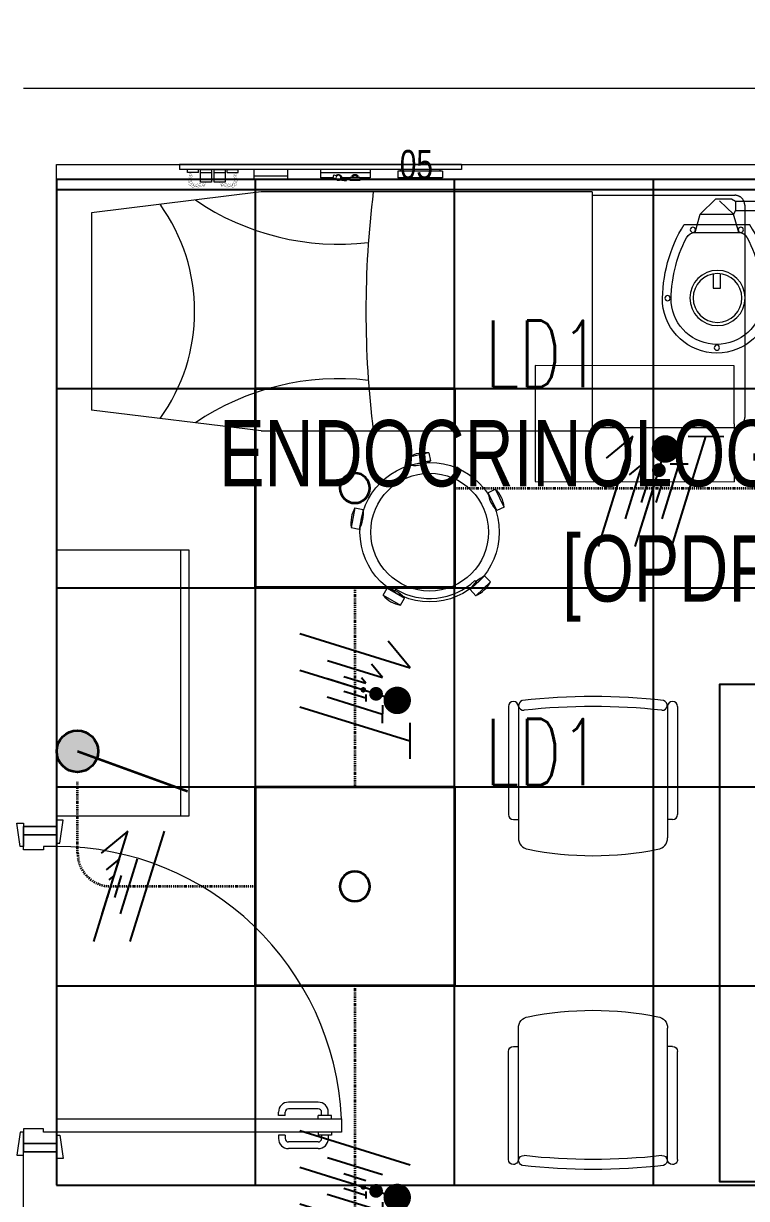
# Model space of a CAD drawing. Extents: x -12260 to 57327, y -29287 to 19916.
# Drawn here: x 45376 to 47556, y 5495 to 9035 of the extents above; entities that cross this region are included whole.
import ezdxf
from ezdxf.enums import TextEntityAlignment as Align

# ---------------------------------------------------------------- set-up
doc = ezdxf.new("R2010")
doc.units = 0
doc.header["$LTSCALE"] = 0.25
doc.linetypes.add('01-First Floor$0$HIDDEN', pattern=[9.525, 6.35, -3.175])
doc.linetypes.add('DASHDOT', pattern=[25.4, 12.7, -6.35, 0, -6.35])
for name, color, linetype, lineweight in [('01-First Floor$0$72_EGR_BASE_TEXT', 252, 'Continuous', 5), ('01-First Floor$0$72_EGR_EQP_TAG', 142, 'Continuous', 5), ('01-First Floor$0$LOADING', 253, 'Continuous', 5), ('01-First Floor$0$Walls', 251, 'Continuous', 5), ('01-First Floor$0$Wooden Joinery', 251, 'Continuous', 5), ('E-LITE-CIRC-NUMB', 6, 'Continuous', 25), ('E-LITE-CLNG', 150, 'Continuous', 35), ('E-LITE-CLNG-CNDT', 6, 'DASHDOT', 35), ('E-LITE-CTRL', 6, 'Continuous', 25), ('E-LITE-IDEN', 6, 'Continuous', 25), ('E-LITE-SWCH @ 100', 3, 'Continuous', 35), ('E-POWR-WIRE', 6, 'Continuous', 25), ('E-POWR-WIRE @ 100', 6, 'Continuous', 25), ('E-POWR-WIRE @ 20', 6, 'Continuous', 25), ('E-POWR-WIRE @ 50', 6, 'Continuous', 25)]:
    doc.layers.add(name, color=color, linetype=linetype, lineweight=lineweight)
doc.layers.add('01-First Floor$0$FALSE CEILING', color=251, linetype='Continuous')
doc.layers.add('01-First Floor$0$TME-NON MEDICAL FURNITURE', color=242, linetype='Continuous')
doc.styles.add('01-First Floor$0$X3G_ENTITY_257CFD', font='swisscl.ttf', dxfattribs={"height": 200})
doc.styles.add('01-First Floor$0$X3G_ENTITY_9EC9', font='swisscl.ttf', dxfattribs={"height": 0.2})
doc.styles.add('01-First Floor$0$X3G_ENTITY_9F38', font='swisscl.ttf', dxfattribs={"height": 0.2})
doc.styles.add('DC_SIMPLEX', font='SIMPLEX.shx', dxfattribs={"width": 0.7})

# ---------------------------------------------------------------- blocks, each defined once
blk = doc.blocks.new('01-First Floor$0$A$C72370EFE')
at = {"layer": '01-First Floor$0$Wooden Joinery'}
for p, q in [((-0.01, -0.03), (-0.01, -0.07)), ((0, -0.03), (-0.01, -0.03)), ((0.04, -0.03), (0.05, -0.03)), ((0.05, -0.03), (0.05, -0.07)), ((-0.05, -0.07), (-0.05, -0.16)), ((-0.03, -0.07), (-0.03, -0.16)), ((-0.01, -0.04), (-0.02, -0.04)), ((-0.01, -0.06), (-0.02, -0.06)), ((0, -0.07), (-0.01, -0.07)), ((0.04, -0.07), (0.05, -0.07)), ((0.05, -0.04), (0.06, -0.04)), ((0.05, -0.06), (0.06, -0.06)), ((0.07, -0.07), (0.07, -0.16)), ((0.09, -0.07), (0.09, -0.16)), ((-0.01, -0.17), (-0.02, -0.17)), ((-0.01, -0.17), (-0.01, -0.19)), ((0.05, -0.17), (0.06, -0.17)), ((0.05, -0.17), (0.05, -0.19)), ((-0.01, -0.19), (-0.02, -0.19)), ((0.05, -0.19), (0.06, -0.19))]:
    blk.add_line(p, q, dxfattribs=at)
for centre, radius, start, end in [((-0.02, -0.07), 0.03, 90, 180), ((-0.02, -0.07), 0.01, 90, 180), ((0.06, -0.07), 0.03, 0, 90), ((0.06, -0.07), 0.01, 0, 90), ((-0.02, -0.16), 0.03, 180, 270), ((-0.02, -0.16), 0.01, 180, 270), ((0.06, -0.16), 0.01, 270, 0), ((0.06, -0.16), 0.03, 270, 0)]:
    blk.add_arc(centre, radius, start, end, dxfattribs=at)
blk = doc.blocks.new('01-First Floor$0$A$C5DAD61B4')
at = {"layer": '01-First Floor$0$Wooden Joinery'}
for points in [[(80, 959.1), (80, 969.1), (10, 979.1), (10, 959.1)], [(940, 959.1), (940, 969.1), (1010, 979.1), (1010, 959.1)], [(70, 859.1), (70, 849.1), (0, 839.1), (0, 859.1)], [(120, 859.1), (120, 0), (80, 0), (80, 859.1)], [(950, 859.1), (950, 849.1), (1020, 839.1), (1020, 859.1)]]:
    blk.add_lwpolyline(points, close=True, dxfattribs=at)
for points in [[(45, 859.1), (45, 959.1), (20, 959.1), (20, 859.1), (45, 859.1)], [(45, 859.1), (80, 859.1), (80, 899.1), (90, 899.1), (90, 959.1), (45, 959.1), (45, 859.1)], [(975, 859.1), (940, 859.1), (940, 899.1), (930, 899.1), (930, 959.1), (975, 959.1), (975, 859.1)], [(975, 859.1), (975, 959.1), (1000, 959.1), (1000, 859.1), (975, 859.1)]]:
    blk.add_lwpolyline(points, dxfattribs=at)
blk.add_arc((80, 859.1), 860, 272.666, 0, dxfattribs=at)
at = {"layer": '01-First Floor$0$Wooden Joinery', "xscale": 999.9999999998854, "yscale": 999.9999999998854, "zscale": 999.9999999998854, "rotation": 180}
blk.add_blockref('01-First Floor$0$A$C72370EFE', (120, 0), dxfattribs=at)
blk = doc.blocks.new('01-First Floor$0$GF21016-P')
at = {"layer": '01-First Floor$0$LOADING', "extrusion": (-1.24384e-09, -1.20261e-09, -1)}
for p, q in [((0.0128, 0.0179), (0.0128, 0.4136)), ((0.4628, 0.0179), (0.4628, 0.4136)), ((-0.0022, 0.3585), (0.0128, 0.3585)), ((0.4778, 0.3585), (0.4628, 0.3585)), ((-0.0172, 0.0179), (-0.0172, 0.3435)), ((0.4928, 0.0179), (0.4928, 0.3435)), ((0.4778, 0.0029), (0.4778, 0.0029))]:
    blk.add_line(p, q, dxfattribs=at)
for centre, radius, start, end in [((-0.2378, -0.5362), 1.0036, 78.7568, 101.2432), ((-0.0478, 0.4136), 0.035, 0, 80.6557), ((-0.4278, 0.4136), 0.035, 99.3443, 180), ((0.0022, 0.3435), 0.015, 0, 90), ((-0.4778, 0.3435), 0.015, 90, 180), ((0.0022, 0.0179), 0.015, 270, 0), ((0.0022, 0.0179), 0.015, 180, 270), ((-0.0284, 0.0145), 0.015, 284.3864, 95.5209), ((-0.2378, 1.8734), 1.8855, 263.5119, 276.4881), ((-0.2378, 1.8928), 1.8749, 263.6341, 276.3659), ((-0.4471, 0.0145), 0.015, 84.4791, 255.6136), ((-0.4778, 0.0179), 0.015, 270, 0), ((-0.4778, 0.0179), 0.015, 180, 270)]:
    blk.add_arc(centre, radius, start, end, dxfattribs=at)
blk = doc.blocks.new('01-First Floor$0$ME19011A-P')
for p, q in [((-0.425, 0), (0.425, 0)), ((-0.425, 0), (-0.425, -0.015)), ((0.425, 0), (0.425, -0.015)), ((-0.425, -0.015), (0.425, -0.015)), ((-0.3675, -0.0198), (-0.2325, -0.0198)), ((-0.3675, -0.0198), (-0.3675, -0.0399)), ((-0.36, -0.015), (-0.36, -0.0198)), ((-0.24, -0.015), (-0.24, -0.0198)), ((-0.2325, -0.0198), (-0.2325, -0.0399)), ((-0.15, -0.015), (-0.15, -0.04)), ((-0.15, -0.025), (0, -0.025)), ((-0.0402, -0.0312), (-0.0496, -0.0337)), ((-0.0376, -0.0409), (-0.0402, -0.0312)), ((0, -0.015), (0, -0.04)), ((0.1, -0.015), (0.1, -0.045)), ((0.1, -0.035), (0.2, -0.035)), ((0.2, -0.045), (0.2, -0.015)), ((0.2818, -0.015), (0.2484, -0.015)), ((0.2484, -0.0243), (0.2484, -0.015)), ((0.2818, -0.0243), (0.2484, -0.0243)), ((0.2818, -0.0243), (0.2818, -0.015)), ((0.3211, -0.015), (0.2877, -0.015)), ((0.2877, -0.015), (0.2877, -0.0531)), ((0.3211, -0.0243), (0.2877, -0.0243)), ((0.3211, -0.0531), (0.3211, -0.015)), ((0.3623, -0.015), (0.3289, -0.015)), ((0.3289, -0.015), (0.3289, -0.0531)), ((0.3623, -0.0243), (0.3289, -0.0243)), ((0.3623, -0.0531), (0.3623, -0.015)), ((0.3682, -0.0243), (0.3682, -0.015)), ((0.3682, -0.015), (0.4016, -0.015)), ((0.3682, -0.0243), (0.4016, -0.0243)), ((0.4016, -0.0243), (0.4016, -0.015)), ((-0.3675, -0.0399), (-0.2325, -0.0399)), ((-0.15, -0.04), (-0.1187, -0.04)), ((-0.0887, -0.04), (-0.0637, -0.04)), ((-0.0606, -0.0371), (-0.0787, -0.0432)), ((-0.0787, -0.0432), (-0.077, -0.0497)), ((-0.0582, -0.046), (-0.077, -0.0497)), ((-0.047, -0.0434), (-0.0376, -0.0409)), ((-0.0379, -0.04), (0, -0.04)), ((0.1, -0.045), (0.2, -0.045)), ((0.2877, -0.0531), (0.3211, -0.0531)), ((0.3289, -0.0531), (0.3623, -0.0531))]:
    blk.add_line(p, q)
at = {"color": 8, "const_width": 0.000601}
for points in [[(0.3044, -0.0531, -0.184574), (0.2977, -0.0636, -1.44364), (0.2961, -0.0581, -0.837915), (0.2969, -0.0664, -0.30536), (0.2839, -0.062, -1.584726), (0.2894, -0.0609, -0.253153), (0.2827, -0.0684, -0.874198), (0.2775, -0.0585, -0.915253), (0.2791, -0.0658, -0.223821), (0.2683, -0.0644, -1.703343), (0.272, -0.0597, -0.588962), (0.2621, -0.068, -0.717795), (0.2625, -0.0581, -0.983104), (0.2645, -0.0644, -0.326362), (0.2534, -0.0609, -0.758716), (0.2609, -0.0514, -0.906186), (0.2593, -0.0565, -0.189488), (0.2526, -0.0522, -0.7948), (0.2613, -0.0423, -1.223996), (0.2574, -0.047, -0.072149), (0.2534, -0.0403, -0.645886), (0.2609, -0.0324, -1.366917), (0.2574, -0.0371, -0.078415), (0.2542, -0.0308, -0.723006), (0.2613, -0.0256, -1.105484), (0.2582, -0.0292, -0.221197), (0.2566, -0.0243, -0.221197)], [(0.3456, -0.0531, 0.184574), (0.3523, -0.0636, 1.44364), (0.3539, -0.0581, 0.837915), (0.3531, -0.0664, 0.30536), (0.3661, -0.062, 1.584726), (0.3606, -0.0609, 0.253153), (0.3673, -0.0684, 0.874198), (0.3725, -0.0585, 0.915253), (0.3709, -0.0658, 0.223821), (0.3817, -0.0644, 1.703343), (0.378, -0.0597, 0.588962), (0.3879, -0.068, 0.717795), (0.3875, -0.0581, 0.983104), (0.3855, -0.0644, 0.326362), (0.3966, -0.0609, 0.758716), (0.3891, -0.0514, 0.906186), (0.3907, -0.0565, 0.189488), (0.3974, -0.0522, 0.7948), (0.3887, -0.0423, 1.223996), (0.3926, -0.047, 0.072149), (0.3966, -0.0403, 0.645886), (0.3891, -0.0324, 1.366917), (0.3926, -0.0371, 0.078415), (0.3958, -0.0308, 0.723006), (0.3887, -0.0256, 1.105484), (0.3918, -0.0292, 0.221197), (0.3934, -0.0243, 0.221197)]]:
    blk.add_lwpolyline(points, format="xyb", dxfattribs=at)
blk.add_lwpolyline([(-0.1187, -0.0482), (-0.0887, -0.0482), (-0.0887, -0.0382), (-0.1187, -0.0382)], close=True)
blk.add_circle((-0.0537, -0.04), 0.0075)
for centre, radius, start, end in [((-0.1037, -0.04), 0.01, 10.4593, 169.5407), ((-0.1037, -0.04), 0.0075, 14.0075, 165.9925), ((-0.0537, -0.04), 0.01, 45, 180)]:
    blk.add_arc(centre, radius, start, end)
blk = doc.blocks.new('01-First Floor$0$M.44.57.64')
at = {"layer": '01-First Floor$0$LOADING', "xscale": 1000.000000000002, "yscale": 1000.000000000002, "zscale": 1000.000000000002, "rotation": 225.9999036123427}
blk.add_blockref('01-First Floor$0$ME19011A-P', (-80806.9, 16720.7), dxfattribs=at)
blk = doc.blocks.new('01-First Floor$0$GF21027-P')
at = {"layer": '01-First Floor$0$LOADING'}
for p, q in [((0.4, 0.4), (-0.4, 0.4)), ((-0.4, 0.4), (-0.4, 0)), ((0.4, 0), (0.4, 0.4)), ((-0.4, 0.025), (0.4, 0.025)), ((-0.4, 0), (0.4, 0))]:
    blk.add_line(p, q, dxfattribs=at)
blk = doc.blocks.new('01-First Floor$0$HF10037B-P')
at = {"layer": '01-First Floor$0$LOADING'}
for p, q in [((0.2459, 0.134), (0.1859, 0.134)), ((0.1859, 0.134), (0.1859, 0.109)), ((0.2459, 0.109), (0.1859, 0.109)), ((0.2459, 0.134), (0.2459, 0.109)), ((0, 0), (-0.0142, -0.0583)), ((0, 0), (0.0243, -0.0059)), ((0.0243, -0.0059), (0.01, -0.0642)), ((0.4071, -0.0094), (0.431, -0.0018)), ((0.4071, -0.0094), (0.4255, -0.0665)), ((0.431, -0.0018), (0.4493, -0.0589)), ((-0.0142, -0.0583), (0.01, -0.0642)), ((0.4069, -0.0417), (0.4165, -0.0387)), ((0.4255, -0.0665), (0.4493, -0.0589)), ((0.0524, -0.2725), (0.0674, -0.2525)), ((0.0524, -0.2725), (0.1004, -0.3085)), ((0.0674, -0.2525), (0.1154, -0.2885)), ((0.3125, -0.2897), (0.362, -0.2558)), ((0.3266, -0.3103), (0.3761, -0.2764)), ((0.3267, -0.268), (0.3323, -0.2763)), ((0.3761, -0.2764), (0.362, -0.2558)), ((0.1004, -0.3085), (0.1154, -0.2885)), ((0.3266, -0.3103), (0.3125, -0.2897))]:
    blk.add_line(p, q, dxfattribs=at)
for radius in [0.21, 0.1775]:
    blk.add_circle((0.2161, -0.1014), radius, dxfattribs=at)
for centre, radius, start, end in [((0.2159, 0.0465), 0.0925, 71.0754, 108.9246), ((0.2159, 0.1965), 0.0925, 251.0754, 288.9246), ((0.0779, -0.0499), 0.0925, 147.3419, 185.1912), ((-0.0678, -0.0143), 0.0925, 327.3419, 5.1912), ((0.4996, -0.0113), 0.0925, 178.8412, 216.6904), ((0.3568, -0.057), 0.0925, 358.8412, 36.6904), ((0.2161, -0.1014), 0.2, 303.6037, 17.3657), ((0.1289, -0.2205), 0.0925, 214.1875, 252.0368), ((0.0389, -0.3404), 0.0925, 34.1875, 72.0368), ((0.3867, -0.3449), 0.0925, 105.5121, 143.3614), ((0.3019, -0.2212), 0.0925, 285.5121, 323.3614)]:
    blk.add_arc(centre, radius, start, end, dxfattribs=at)
blk = doc.blocks.new('01-First Floor$0$HF13902-P')
at = {"color": 8, "linetype": '01-First Floor$0$HIDDEN'}
for p, q in [((-0.35, -0.6824), (-0.35, -1.1124)), ((0.35, -0.6824), (0.35, -1.1124)), ((0.32, -1.1424), (-0.32, -1.1424))]:
    blk.add_line(p, q, dxfattribs=at)
at = {"linetype": 'Continuous'}
for points in [[(0.36, -0.5224), (0.36, -0.5224), (0.36, -0.5224), (0.36, -0.5224), (0.36, -0.5224), (0.36, -0.5224), (0.36, -0.5224), (0.36, -0.5224), (0.36, -0.5224), (0.36, -0.5224), (0.36, -0.5224), (0.36, -0.5224), (0.36, -0.5224), (0.36, -0.5224), (0.36, -0.5224), (0.36, -0.5224), (0.36, -0.5224), (0.36, -0.5224), (0.36, -0.5224), (0.36, -0.5224), (0.36, -0.5224), (0.36, -0.5224), (0.36, -0.5224), (0.36, -0.5224), (0.36, -0.5224), (0.36, -0.5224), (0.36, -0.5224), (0.36, -0.5224), (0.36, -0.5224), (0.36, -0.5224), (0.36, -0.5224), (0.36, -0.5224), (0.36, -0.5224), (0.36, -0.5224), (0.36, -0.5224), (0.36, -0.5224), (0.36, -0.5224), (0.36, -0.5224), (0.36, -0.5224), (0.36, -0.5224), (0.36, -0.5224), (0.36, -0.5224), (0.36, -0.5224), (0.36, -0.5224), (0.36, -0.5224), (0.36, -0.5224), (0.36, -0.5224), (0.36, -0.5224), (0.36, -0.5224), (0.36, -0.5224), (0.36, -0.5224), (0.36, -0.5224), (0.36, -0.5224), (0.36, -0.5224), (0.36, -0.5224), (0.36, -0.5224), (0.36, -0.5224), (0.36, -0.5224), (0.36, -0.5224), (0.36, -0.5224), (0.36, -0.5224), (0.36, -0.5224), (0.36, -0.5224), (0.36, -0.5224), (0.36, -0.5224), (0.36, -0.5224), (0.36, -0.5224), (0.36, -0.5224), (0.36, -0.5224), (0.36, -0.5224), (0.36, -0.5224), (0.36, -0.5224), (0.36, -0.5224), (0.36, -0.5224), (0.36, -0.5224), (0.36, -0.5224), (0.36, -0.5224), (0.36, -0.5224), (0.36, -0.5224), (0.36, -0.5224), (0.36, -0.5224), (0.36, -0.5224), (0.36, -0.5224), (0.36, -0.5224), (0.36, -0.5224), (0.36, -0.5224), (0.36, -0.5224), (0.36, -0.5224), (0.36, -0.5224), (0.36, -0.5224), (0.36, -0.5224), (0.36, -0.5224), (0.36, -0.5224), (0.36, -0.5224), (0.36, -0.5224), (0.36, -0.5224), (0.36, -0.5224), (0.36, -0.5224), (0.36, -0.5224), (0.36, -0.5224), (0.36, -0.5224), (0.36, -0.5224), (0.36, -0.5224), (0.36, -0.5224), (0.36, -0.5224), (0.36, -0.5224), (0.36, -0.5224), (0.36, -0.5224), (0.36, -0.5224), (0.36, -0.5224), (0.36, -0.5224), (0.36, -0.5224), (0.36, -0.5224), (0.36, -0.5224), (0.36, -0.5224), (0.36, -0.5224), (0.36, -0.5224), (0.36, -0.5224), (0.36, -0.5224), (0.36, -0.5224), (0.36, -0.5224), (0.36, -0.5224), (0.36, -0.5224), (0.36, -0.5224), (0.36, -0.5224), (0.36, -0.5224), (0.36, -0.5224), (0.36, -0.5224), (0.36, -0.5224), (0.36, -0.5224), (0.36, -0.5224), (0.36, -0.5224), (0.36, -0.5224), (0.36, -0.5224), (0.36, -0.5224), (0.36, -0.5224), (0.36, -0.5224), (0.36, -0.5224), (0.36, -0.5224), (0.36, -0.5224), (0.36, -0.5224), (0.36, -0.5224), (0.36, -0.5224), (0.36, -0.5224), (0.36, -0.5224), (0.36, -0.5224), (0.36, -0.5224), (0.36, -0.5224), (0.36, -0.5224), (0.36, -0.5224), (0.36, -0.5224), (0.36, -0.5224), (0.36, -0.5224), (0.36, -0.5224), (0.36, -0.5224), (0.36, -0.5224), (0.36, -0.5224), (0.36, -0.5224), (0.36, -0.5224), (0.36, -0.5224), (0.36, -0.5224), (0.36, -0.5224), (0.36, -0.5224), (0.36, -0.5224), (0.36, -0.5224), (0.36, -0.5224), (0.36, -0.5224), (0.36, -0.5224), (0.36, -0.5224), (0.36, -0.5224), (0.36, -0.5224), (0.36, -0.5224), (0.36, -0.5224), (0.36, -0.5224), (0.36, -0.5224), (0.36, -0.5224), (0.36, -0.5224), (0.36, -0.5224), (0.36, -0.5224), (0.36, -0.5224), (0.36, -0.5224), (0.36, -0.5224), (0.36, -0.5224), (0.36, -0.5224), (0.36, -0.5224), (0.36, -0.5224), (0.36, -0.5224), (0.36, -0.5224), (0.36, -0.5224), (0.36, -0.5224), (0.36, -0.5224), (0.36, -0.5224), (0.36, -0.5224), (0.36, -0.5224), (0.36, -0.5224), (0.36, -0.5224), (0.36, -0.5224), (0.36, -0.5224), (0.36, -0.5224), (0.36, -0.5224), (0.36, -0.5224), (0.36, -0.5224), (0.36, -0.5224), (0.36, -0.5224), (0.36, -0.5224), (0.36, -0.5224), (0.36, -0.5224), (0.36, -0.5224), (0.36, -0.5224), (0.36, -0.5224), (0.36, -0.5224), (0.36, -0.5224), (0.36, -0.5224), (0.36, -0.5224), (0.36, -0.5224), (0.36, -0.5224), (0.36, -0.5224), (0.36, -0.5224), (0.36, -0.5224)], [(0.36, -0.5224), (0.36, -0.5224), (0.36, -0.5224), (0.36, -0.5224), (0.36, -0.5224), (0.36, -0.5224), (0.36, -0.5224), (0.36, -0.5224), (0.36, -0.5224), (0.36, -0.5224), (0.36, -0.5224), (0.36, -0.5224), (0.36, -0.5224), (0.36, -0.5224), (0.36, -0.5224), (0.36, -0.5224), (0.36, -0.5224), (0.36, -0.5224), (0.36, -0.5224), (0.36, -0.5224), (0.36, -0.5224), (0.36, -0.5224), (0.36, -0.5224), (0.36, -0.5224), (0.36, -0.5224), (0.36, -0.5224), (0.36, -0.5224), (0.36, -0.5224), (0.36, -0.5224), (0.36, -0.5224), (0.36, -0.5224), (0.36, -0.5224), (0.36, -0.5224), (0.36, -0.5224), (0.36, -0.5224), (0.36, -0.5224), (0.36, -0.5224), (0.36, -0.5224), (0.36, -0.5224), (0.36, -0.5224), (0.36, -0.5224), (0.36, -0.5224), (0.36, -0.5224), (0.36, -0.5224), (0.36, -0.5224), (0.36, -0.5224), (0.36, -0.5224), (0.36, -0.5224), (0.36, -0.5224), (0.36, -0.5224), (0.36, -0.5224), (0.36, -0.5224), (0.36, -0.5224), (0.36, -0.5224), (0.36, -0.5224), (0.36, -0.5224), (0.36, -0.5224), (0.36, -0.5224), (0.36, -0.5224), (0.36, -0.5224), (0.36, -0.5224), (0.36, -0.5224), (0.36, -0.5224), (0.36, -0.5224), (0.36, -0.5224), (0.36, -0.5224), (0.36, -0.5224), (0.36, -0.5224), (0.36, -0.5224), (0.36, -0.5224), (0.36, -0.5224), (0.36, -0.5224), (0.36, -0.5224), (0.36, -0.5224), (0.36, -0.5224), (0.36, -0.5224), (0.36, -0.5224), (0.36, -0.5224), (0.36, -0.5224), (0.36, -0.5224), (0.36, -0.5224), (0.36, -0.5224), (0.36, -0.5224), (0.36, -0.5224), (0.36, -0.5224), (0.36, -0.5224), (0.36, -0.5224), (0.36, -0.5224), (0.36, -0.5224), (0.36, -0.5224), (0.36, -0.5224), (0.36, -0.5224), (0.36, -0.5224), (0.36, -0.5224), (0.36, -0.5224), (0.36, -0.5224), (0.36, -0.5224), (0.36, -0.5224), (0.36, -0.5224), (0.36, -0.5224), (0.36, -0.5224), (0.36, -0.5224), (0.36, -0.5224), (0.36, -0.5224), (0.36, -0.5224), (0.36, -0.5224), (0.36, -0.5224), (0.36, -0.5224), (0.36, -0.5224), (0.36, -0.5224), (0.36, -0.5224), (0.36, -0.5224), (0.36, -0.5224), (0.36, -0.5224), (0.36, -0.5224), (0.36, -0.5224), (0.36, -0.5224), (0.36, -0.5224), (0.36, -0.5224), (0.36, -0.5224), (0.36, -0.5224), (0.36, -0.5224), (0.36, -0.5224), (0.36, -0.5224), (0.36, -0.5224), (0.36, -0.5224), (0.36, -0.5224), (0.36, -0.5224), (0.36, -0.5224), (0.36, -0.5224), (0.36, -0.5224), (0.36, -0.5224), (0.36, -0.5224), (0.36, -0.5224), (0.36, -0.5224), (0.36, -0.5224), (0.36, -0.5224), (0.36, -0.5224), (0.36, -0.5224), (0.36, -0.5224), (0.36, -0.5224), (0.36, -0.5224), (0.36, -0.5224), (0.36, -0.5224), (0.36, -0.5224), (0.36, -0.5224), (0.36, -0.5224), (0.36, -0.5224), (0.36, -0.5224), (0.36, -0.5224), (0.36, -0.5224), (0.36, -0.5224), (0.36, -0.5224), (0.36, -0.5224), (0.36, -0.5224), (0.36, -0.5224), (0.36, -0.5224), (0.36, -0.5224), (0.36, -0.5224), (0.36, -0.5224), (0.36, -0.5224), (0.36, -0.5224), (0.36, -0.5224), (0.36, -0.5224), (0.36, -0.5224), (0.36, -0.5224), (0.36, -0.5224), (0.36, -0.5224), (0.36, -0.5224), (0.36, -0.5224), (0.36, -0.5224), (0.36, -0.5224), (0.36, -0.5224), (0.36, -0.5224), (0.36, -0.5224), (0.36, -0.5224), (0.36, -0.5224), (0.36, -0.5224), (0.36, -0.5224), (0.36, -0.5224), (0.36, -0.5224), (0.36, -0.5224), (0.36, -0.5224), (0.36, -0.5224), (0.36, -0.5224), (0.36, -0.5224), (0.36, -0.5224), (0.36, -0.5224), (0.36, -0.5224), (0.36, -0.5224), (0.36, -0.5224), (0.36, -0.5224), (0.36, -0.5224), (0.36, -0.5224), (0.36, -0.5224), (0.36, -0.5224), (0.36, -0.5224), (0.36, -0.5224), (0.36, -0.5224), (0.36, -0.5224), (0.36, -0.5224), (0.36, -0.5224), (0.36, -0.5224), (0.36, -0.5224), (0.36, -0.5224), (0.36, -0.5224), (0.36, -0.5224), (0.36, -0.5224), (0.36, -0.5224), (0.36, -0.5224), (0.36, -0.5224), (0.36, -0.5224), (0.36, -0.5224), (0.36, -0.5224)], [(0.36, -0.5224), (0.36, -0.5224), (0.36, -0.5224), (0.36, -0.5224), (0.36, -0.5224), (0.36, -0.5224), (0.36, -0.5224), (0.36, -0.5224), (0.36, -0.5224), (0.36, -0.5224), (0.36, -0.5224), (0.36, -0.5224), (0.36, -0.5224), (0.36, -0.5224), (0.36, -0.5224), (0.36, -0.5224), (0.36, -0.5224), (0.36, -0.5224), (0.36, -0.5224), (0.36, -0.5224), (0.36, -0.5224), (0.36, -0.5224), (0.36, -0.5224), (0.36, -0.5224), (0.36, -0.5224), (0.36, -0.5224), (0.36, -0.5224), (0.36, -0.5224), (0.36, -0.5224), (0.36, -0.5224), (0.36, -0.5224), (0.36, -0.5224), (0.36, -0.5224), (0.36, -0.5224), (0.36, -0.5224), (0.36, -0.5224), (0.36, -0.5224), (0.36, -0.5224), (0.36, -0.5224), (0.36, -0.5224), (0.36, -0.5224), (0.36, -0.5224), (0.36, -0.5224), (0.36, -0.5224), (0.36, -0.5224), (0.36, -0.5224), (0.36, -0.5224), (0.36, -0.5224), (0.36, -0.5224), (0.36, -0.5224), (0.36, -0.5224), (0.36, -0.5224), (0.36, -0.5224), (0.36, -0.5224), (0.36, -0.5224), (0.36, -0.5224), (0.36, -0.5224), (0.36, -0.5224), (0.36, -0.5224), (0.36, -0.5224), (0.36, -0.5224), (0.36, -0.5224), (0.36, -0.5224), (0.36, -0.5224), (0.36, -0.5224), (0.36, -0.5224), (0.36, -0.5224), (0.36, -0.5224), (0.36, -0.5224), (0.36, -0.5224), (0.36, -0.5224), (0.36, -0.5224), (0.36, -0.5224), (0.36, -0.5224), (0.36, -0.5224), (0.36, -0.5224), (0.36, -0.5224), (0.36, -0.5224), (0.36, -0.5224), (0.36, -0.5224), (0.36, -0.5224), (0.36, -0.5224), (0.36, -0.5224), (0.36, -0.5224), (0.36, -0.5224), (0.36, -0.5224), (0.36, -0.5224), (0.36, -0.5224), (0.36, -0.5224), (0.36, -0.5224), (0.36, -0.5224), (0.36, -0.5224), (0.36, -0.5224), (0.36, -0.5224), (0.36, -0.5224), (0.36, -0.5224), (0.36, -0.5224), (0.36, -0.5224), (0.36, -0.5224), (0.36, -0.5224), (0.36, -0.5224), (0.36, -0.5224), (0.36, -0.5224), (0.36, -0.5224), (0.36, -0.5224), (0.36, -0.5224), (0.36, -0.5224), (0.36, -0.5224), (0.36, -0.5224), (0.36, -0.5224), (0.36, -0.5224), (0.36, -0.5224), (0.36, -0.5224), (0.36, -0.5224), (0.36, -0.5224), (0.36, -0.5224), (0.36, -0.5224), (0.36, -0.5224), (0.36, -0.5224), (0.36, -0.5224), (0.36, -0.5224), (0.36, -0.5224), (0.36, -0.5224), (0.36, -0.5224), (0.36, -0.5224), (0.36, -0.5224), (0.36, -0.5224), (0.36, -0.5224), (0.36, -0.5224), (0.36, -0.5224), (0.36, -0.5224), (0.36, -0.5224), (0.36, -0.5224), (0.36, -0.5224), (0.36, -0.5224), (0.36, -0.5224), (0.36, -0.5224), (0.36, -0.5224), (0.36, -0.5224), (0.36, -0.5224), (0.36, -0.5224), (0.36, -0.5224), (0.36, -0.5224), (0.36, -0.5224), (0.36, -0.5224), (0.36, -0.5224), (0.36, -0.5224), (0.36, -0.5224), (0.36, -0.5224), (0.36, -0.5224), (0.36, -0.5224), (0.36, -0.5224), (0.36, -0.5224), (0.36, -0.5224), (0.36, -0.5224), (0.36, -0.5224), (0.36, -0.5224), (0.36, -0.5224), (0.36, -0.5224), (0.36, -0.5224), (0.36, -0.5224), (0.36, -0.5224), (0.36, -0.5224), (0.36, -0.5224), (0.36, -0.5224), (0.36, -0.5224), (0.36, -0.5224), (0.36, -0.5224), (0.36, -0.5224), (0.36, -0.5224), (0.36, -0.5224), (0.36, -0.5224), (0.36, -0.5224), (0.36, -0.5224), (0.36, -0.5224), (0.36, -0.5224), (0.36, -0.5224), (0.36, -0.5224), (0.36, -0.5224), (0.36, -0.5224), (0.36, -0.5224), (0.36, -0.5224), (0.36, -0.5224), (0.36, -0.5224), (0.36, -0.5224), (0.36, -0.5224), (0.36, -0.5224), (0.36, -0.5224), (0.36, -0.5224), (0.36, -0.5224), (0.36, -0.5224), (0.36, -0.5224), (0.36, -0.5224), (0.36, -0.5224), (0.36, -0.5224), (0.36, -0.5224), (0.36, -0.5224), (0.36, -0.5224), (0.36, -0.5224), (0.36, -0.5224), (0.36, -0.5224), (0.36, -0.5224), (0.36, -0.5224), (0.36, -0.5224), (0.36, -0.5224), (0.36, -0.5224), (0.36, -0.5224), (0.36, -0.5224), (0.36, -0.5224), (0.36, -0.5224), (0.36, -0.5224), (0.36, -0.5224), (0.36, -0.5224), (0.36, -0.5224), (0.36, -0.5224), (0.36, -0.5224), (0.36, -0.5224), (0.36, -0.5224), (0.36, -0.5224), (0.36, -0.5224), (0.36, -0.5224), (0.36, -0.5224), (0.36, -0.5224), (0.36, -0.5224), (0.36, -0.5224), (0.36, -0.5224), (0.36, -0.5224), (0.36, -0.5224), (0.36, -0.5224), (0.36, -0.5224), (0.36, -0.5224), (0.36, -0.5224), (0.36, -0.5224), (0.36, -0.5224), (0.36, -0.5224), (0.36, -0.5224), (0.36, -0.5224), (0.36, -0.5224), (0.36, -0.5224), (0.36, -0.5224), (0.36, -0.5224), (0.36, -0.5224), (0.36, -0.5224), (0.36, -0.5224), (0.36, -0.5224), (0.36, -0.5224), (0.36, -0.5224), (0.36, -0.5224), (0.36, -0.5224), (0.36, -0.5224), (0.36, -0.5224), (0.36, -0.5224), (0.36, -0.5224), (0.36, -0.5224), (0.36, -0.5224), (0.36, -0.5224), (0.36, -0.5224), (0.36, -0.5224), (0.36, -0.5224), (0.36, -0.5224), (0.36, -0.5224), (0.36, -0.5224), (0.36, -0.5224), (0.36, -0.5224), (0.36, -0.5224), (0.36, -0.5224), (0.36, -0.5224), (0.36, -0.5224), (0.36, -0.5224), (0.36, -0.5224), (0.36, -0.5224), (0.36, -0.5224), (0.36, -0.5224), (0.36, -0.5224), (0.36, -0.5224), (0.36, -0.5224), (0.36, -0.5224)]]:
    blk.add_lwpolyline(points, close=True, dxfattribs=at)
for points in [[(0.36, -0.5224), (0.36, -0.5224), (0.36, -0.5224), (0.36, -0.5224), (0.36, -0.5224), (0.36, -0.5224), (0.36, -0.5224), (0.36, -0.5224)], [(0.36, -0.5224), (0.36, -0.5224), (0.36, -0.5224), (0.36, -0.5224), (0.36, -0.5224), (0.36, -0.5224), (0.36, -0.5224), (0.36, -0.5224), (0.36, -0.5224), (0.36, -0.5224), (0.36, -0.5224), (0.36, -0.5224), (0.36, -0.5224), (0.36, -0.5224), (0.36, -0.5224), (0.36, -0.5224), (0.36, -0.5224), (0.36, -0.5224), (0.36, -0.5224), (0.36, -0.5224), (0.36, -0.5224), (0.36, -0.5224), (0.36, -0.5224), (0.36, -0.5224), (0.36, -0.5224), (0.36, -0.5224), (0.36, -0.5224), (0.36, -0.5224), (0.36, -0.5224), (0.36, -0.5224), (0.36, -0.5224), (0.36, -0.5224), (0.36, -0.5224), (0.36, -0.5224), (0.36, -0.5224), (0.36, -0.5224), (0.36, -0.5224), (0.36, -0.5224), (0.36, -0.5224), (0.36, -0.5224), (0.36, -0.5224), (0.36, -0.5224), (0.36, -0.5224), (0.36, -0.5224), (0.36, -0.5224), (0.36, -0.5224), (0.36, -0.5224), (0.36, -0.5224), (0.36, -0.5224), (0.36, -0.5224), (0.36, -0.5224), (0.36, -0.5224), (0.36, -0.5224), (0.36, -0.5224), (0.36, -0.5224), (0.36, -0.5224), (0.36, -0.5224), (0.36, -0.5224), (0.36, -0.5224), (0.36, -0.5224), (0.36, -0.5224), (0.36, -0.5224), (0.36, -0.5224), (0.36, -0.5224), (0.36, -0.5224), (0.36, -0.5224), (0.36, -0.5224), (0.36, -0.5224), (0.36, -0.5224), (0.36, -0.5224), (0.36, -0.5224), (0.36, -0.5224), (0.36, -0.5224), (0.36, -0.5224), (0.36, -0.5224), (0.36, -0.5224), (0.36, -0.5224), (0.36, -0.5224), (0.36, -0.5224), (0.36, -0.5224), (0.36, -0.5224), (0.36, -0.5224), (0.36, -0.5224), (0.36, -0.5224), (0.36, -0.5224), (0.36, -0.5224), (0.36, -0.5224), (0.36, -0.5224), (0.36, -0.5224), (0.36, -0.5224), (0.36, -0.5224), (0.36, -0.5224), (0.36, -0.5224), (0.36, -0.5224), (0.36, -0.5224), (0.36, -0.5224), (0.36, -0.5224), (0.36, -0.5224), (0.36, -0.5224), (0.36, -0.5224), (0.36, -0.5224), (0.36, -0.5224), (0.36, -0.5224), (0.36, -0.5224), (0.36, -0.5224), (0.36, -0.5224), (0.36, -0.5224), (0.36, -0.5224), (0.36, -0.5224), (0.36, -0.5224), (0.36, -0.5224)], [(0.36, -0.5224), (0.36, -0.5224), (0.36, -0.5224), (0.36, -0.5224), (0.36, -0.5224), (0.36, -0.5224), (0.36, -0.5224), (0.36, -0.5224), (0.36, -0.5224), (0.36, -0.5224), (0.36, -0.5224), (0.36, -0.5224), (0.36, -0.5224), (0.36, -0.5224), (0.36, -0.5224), (0.36, -0.5224), (0.36, -0.5224)], [(0.36, -0.5224), (0.36, -0.5224), (0.36, -0.5224), (0.36, -0.5224), (0.36, -0.5224), (0.36, -0.5224), (0.36, -0.5224)], [(0.36, -0.5224), (0.36, -0.5224), (0.36, -0.5224), (0.36, -0.5224), (0.36, -0.5224), (0.36, -0.5224), (0.36, -0.5224), (0.36, -0.5224), (0.36, -0.5224), (0.36, -0.5224), (0.36, -0.5224), (0.36, -0.5224)], [(0.36, -0.5224), (0.36, -0.5224), (0.36, -0.5224), (0.36, -0.5224), (0.36, -0.5224), (0.36, -0.5224), (0.36, -0.5224), (0.36, -0.5224), (0.36, -0.5224), (0.36, -0.5224), (0.36, -0.5224), (0.36, -0.5224), (0.36, -0.5224), (0.36, -0.5224), (0.36, -0.5224), (0.36, -0.5224), (0.36, -0.5224), (0.36, -0.5224), (0.36, -0.5224), (0.36, -0.5224), (0.36, -0.5224), (0.36, -0.5224), (0.36, -0.5224), (0.36, -0.5224), (0.36, -0.5224), (0.36, -0.5224), (0.36, -0.5224), (0.36, -0.5224), (0.36, -0.5224), (0.36, -0.5224), (0.36, -0.5224), (0.36, -0.5224), (0.36, -0.5224), (0.36, -0.5224), (0.36, -0.5224), (0.36, -0.5224), (0.36, -0.5224), (0.36, -0.5224), (0.36, -0.5224), (0.36, -0.5224), (0.36, -0.5224), (0.36, -0.5224), (0.36, -0.5224), (0.36, -0.5224), (0.36, -0.5224), (0.36, -0.5224), (0.36, -0.5224), (0.36, -0.5224), (0.36, -0.5224), (0.36, -0.5224), (0.36, -0.5224), (0.36, -0.5224), (0.36, -0.5224), (0.36, -0.5224), (0.36, -0.5224), (0.36, -0.5224), (0.36, -0.5224), (0.36, -0.5224), (0.36, -0.5224), (0.36, -0.5224), (0.36, -0.5224), (0.36, -0.5224), (0.36, -0.5224), (0.36, -0.5224), (0.36, -0.5224), (0.36, -0.5224), (0.36, -0.5224), (0.36, -0.5224), (0.36, -0.5224), (0.36, -0.5224), (0.36, -0.5224), (0.36, -0.5224), (0.36, -0.5224), (0.36, -0.5224), (0.36, -0.5224), (0.36, -0.5224), (0.36, -0.5224), (0.36, -0.5224), (0.36, -0.5224), (0.36, -0.5224), (0.36, -0.5224), (0.36, -0.5224), (0.36, -0.5224), (0.36, -0.5224), (0.36, -0.5224), (0.36, -0.5224), (0.36, -0.5224), (0.36, -0.5224), (0.36, -0.5224)], [(0.36, -0.5224), (0.36, -0.5224), (0.36, -0.5224), (0.36, -0.5224), (0.36, -0.5224), (0.36, -0.5224), (0.36, -0.5224), (0.36, -0.5224), (0.36, -0.5224), (0.36, -0.5224)], [(0.36, -0.5224), (0.36, -0.5224), (0.36, -0.5224), (0.36, -0.5224), (0.36, -0.5224), (0.36, -0.5224), (0.36, -0.5224), (0.36, -0.5224), (0.36, -0.5224), (0.36, -0.5224)], [(0.36, -0.5224), (0.36, -0.5224), (0.36, -0.5224), (0.36, -0.5224), (0.36, -0.5224), (0.36, -0.5224), (0.36, -0.5224), (0.36, -0.5224), (0.36, -0.5224), (0.36, -0.5224), (0.36, -0.5224), (0.36, -0.5224), (0.36, -0.5224), (0.36, -0.5224), (0.36, -0.5224)], [(0.36, -0.5224), (0.36, -0.5224), (0.36, -0.5224), (0.36, -0.5224), (0.36, -0.5224), (0.36, -0.5224), (0.36, -0.5224), (0.36, -0.5224), (0.36, -0.5224), (0.36, -0.5224)], [(0.36, -0.5224), (0.36, -0.5224), (0.36, -0.5224), (0.36, -0.5224), (0.36, -0.5224), (0.36, -0.5224), (0.36, -0.5224)], [(0.36, -0.5224), (0.36, -0.5224), (0.36, -0.5224), (0.36, -0.5224), (0.36, -0.5224), (0.36, -0.5224), (0.36, -0.5224), (0.36, -0.5224), (0.36, -0.5224), (0.36, -0.5224)], [(0.36, -0.5224), (0.36, -0.5224), (0.36, -0.5224), (0.36, -0.5224), (0.36, -0.5224), (0.36, -0.5224), (0.36, -0.5224), (0.36, -0.5224), (0.36, -0.5224), (0.36, -0.5224), (0.36, -0.5224), (0.36, -0.5224), (0.36, -0.5224), (0.36, -0.5224), (0.36, -0.5224), (0.36, -0.5224), (0.36, -0.5224), (0.36, -0.5224)], [(0.36, -0.5224), (0.36, -0.5224), (0.36, -0.5224), (0.36, -0.5224), (0.36, -0.5224), (0.36, -0.5224), (0.36, -0.5224), (0.36, -0.5224), (0.36, -0.5224)]]:
    blk.add_lwpolyline(points, dxfattribs=at)
blk.add_circle((0.36, -0.5224), 0.000000101)
at = {"color": 8}
for centre, radius, start, end in [((0, 1.0679), 0.5515, 234.1788, 305.8212), ((-0.9704, 0.0819), 0.7679, 353.3222, 34.2669), ((0.9704, 0.0819), 0.7679, 145.7331, 186.6778), ((0, -2.9071), 2.9071, 82.8865, 97.1135)]:
    blk.add_arc(centre, radius, start, end, dxfattribs=at)
at = {"color": 8, "linetype": '01-First Floor$0$HIDDEN'}
for centre, start, end in [((-0.32, -1.1124), 180, 270), ((0.32, -1.1124), 270, 0)]:
    blk.add_arc(centre, 0.03, start, end, dxfattribs=at)
at = {"layer": '01-First Floor$0$LOADING'}
for p, q in [((-0.36, 0.3161), (-0.2975, 0.8276)), ((0.2975, 0.8276), (-0.2975, 0.8276)), ((0.36, 0.3161), (0.2975, 0.8276)), ((-0.36, 0.3161), (-0.36, -0.6824)), ((0.36, -0.6824), (0.36, 0.3161)), ((0.36, -0.6824), (-0.36, -0.6824))]:
    blk.add_line(p, q, dxfattribs=at)
blk = doc.blocks.new('01-First Floor$0$HF11772-P')
at = {"layer": '01-First Floor$0$LOADING'}
for p, q in [((0.6, 0.35), (0, 0.35)), ((0, 0.175), (0, 0.35)), ((0.6, 0.175), (0.6, 0.35)), ((0, 0.175), (0, 0)), ((0.6, 0), (0.6, 0.175)), ((0, 0), (0.6, 0))]:
    blk.add_line(p, q, dxfattribs=at)
blk = doc.blocks.new('01-First Floor$0$mobile light')
at = {"layer": '01-First Floor$0$LOADING'}
for p, q in [((1882.58, -498.29), (1882.35, -499.8)), ((1882.58, -498.29), (1885.78, -498.78)), ((1883.78, -497.56), (1883.65, -498.45)), ((1885.1, -497.29), (1883.78, -497.56)), ((1887.04, -497.59), (1885.1, -497.29)), ((1923.94, -497.59), (1925.88, -497.29)), ((1928.41, -498.29), (1925.2, -498.78)), ((1925.88, -497.29), (1927.2, -497.56)), ((1927.2, -497.56), (1927.33, -498.45)), ((1928.41, -498.29), (1928.63, -499.8)), ((1882.35, -499.8), (1885.55, -500.28)), ((1883.28, -500.85), (1883.42, -499.96)), ((1884.47, -501.5), (1883.28, -500.85)), ((1886.4, -501.79), (1884.47, -501.5)), ((1924.58, -501.79), (1926.52, -501.5)), ((1928.63, -499.8), (1925.43, -500.28)), ((1926.52, -501.5), (1927.7, -500.85)), ((1927.7, -500.85), (1927.56, -499.96)), ((1947.59, -502.62), (1941.09, -502.62)), ((1948.76, -501.94), (1947.59, -502.62)), ((1947.59, -502.62), (1947.59, -505.45)), ((1948.15, -506.5), (1952.41, -502.55)), ((1953.47, -501.94), (1948.76, -501.94)), ((1958.23, -506.5), (1953.47, -501.94)), ((1947.59, -505.45), (1941.09, -505.45)), ((1947.59, -505.45), (1948.15, -506.5)), ((1963.08, -509.67), (1943.3, -509.67)), ((1946.6, -512.08), (1948.15, -506.5)), ((1958.23, -506.5), (1948.15, -506.5)), ((1959.78, -512.08), (1958.23, -506.5)), ((1959.78, -512.08), (1946.6, -512.08)), ((1908.01, -522.53), (1909, -517.55)), ((1911.69, -517.55), (1909, -517.55)), ((1912.69, -522.53), (1911.69, -517.55)), ((1911.69, -517.55), (1914.17, -518.99)), ((1914.17, -518.99), (1914.17, -523.77)), ((1921.08, -519.69), (1914.74, -519.69)), ((1922.73, -518.8), (1921.08, -519.69)), ((1921.08, -519.69), (1921.08, -523.01)), ((1921.08, -519.69), (1921.08, -523.01)), ((1925.38, -518.8), (1922.73, -518.8)), ((1892.68, -528.06), (1892.68, -523.24)), ((1892.68, -523.24), (1906.16, -523.24)), ((1897.5, -528.06), (1897.5, -523.24)), ((1906.16, -523.24), (1906.16, -528.06)), ((1908.01, -522.53), (1908.62, -524.28)), ((1912.69, -522.53), (1911.9, -524.78)), ((1911.9, -524.78), (1914.17, -523.77)), ((1921.08, -523.01), (1914.77, -523.01)), ((1922.73, -523.93), (1921.08, -523.04)), ((1925.38, -523.93), (1922.73, -523.93)), ((1892.68, -523.97), (1883.05, -523.97)), ((1892.68, -527.34), (1883.05, -527.34)), ((1909.15, -524.25), (1906.16, -524.32)), ((1909.15, -526.94), (1906.16, -526.87)), ((1909.15, -524.25), (1909.15, -526.94)), ((1906.16, -528.06), (1892.68, -528.06)), ((1882.35, -551.47), (1885.55, -550.99)), ((1882.58, -552.98), (1882.35, -551.47)), ((1884.47, -549.77), (1883.28, -550.42)), ((1883.28, -550.42), (1883.42, -551.31)), ((1886.4, -549.48), (1884.47, -549.77)), ((1924.58, -549.48), (1926.52, -549.77)), ((1928.63, -551.47), (1925.43, -550.99)), ((1926.52, -549.77), (1927.7, -550.42)), ((1927.7, -550.42), (1927.56, -551.31)), ((1928.41, -552.98), (1928.63, -551.47)), ((1882.58, -552.98), (1885.78, -552.5)), ((1883.78, -553.71), (1883.65, -552.82)), ((1885.1, -553.98), (1883.78, -553.71)), ((1887.04, -553.69), (1885.1, -553.98)), ((1923.94, -553.69), (1925.88, -553.98)), ((1928.41, -552.98), (1925.2, -552.5)), ((1925.88, -553.98), (1927.2, -553.71)), ((1927.2, -553.71), (1927.33, -552.82))]:
    blk.add_line(p, q, dxfattribs=at)
for points in [[(1903.33, -523.24), (1903.33, -514.02), (1891.61, -514.02), (1891.61, -523.97)], [(1891.61, -527.34), (1891.61, -537.34), (1903.33, -537.34), (1903.33, -528.06)], [(1954.27, -524.55), (1954.27, -528.82), (1952.05, -528.82), (1952.05, -524.5)], [(1892.74, -537.34), (1892.74, -539.04), (1895.76, -539.04), (1895.76, -537.34)], [(1898.05, -537.34), (1898.05, -539.5)], [(1898.05, -540.63), (1898.05, -540.87), (1898.53, -541.35), (1900.02, -541.35), (1900.5, -540.87), (1900.5, -537.34)]]:
    blk.add_lwpolyline(points, dxfattribs=at)
for points in [[(1929.78, -518.8), (1925.38, -518.8), (1925.38, -523.93), (1929.78, -523.93)], [(1899.3, -539.5), (1888.5, -539.5), (1888.5, -540.63), (1899.3, -540.63)]]:
    blk.add_lwpolyline(points, close=True, dxfattribs=at)
for centre, radius in [((1945.96, -511.25), 0.793), ((1960.42, -511.25), 0.793), ((1953.01, -531.79), 8.32), ((1953.01, -531.79), 7.35), ((1938.31, -531.85), 0.793), ((1968.07, -531.85), 0.793), ((1953.19, -546.77), 0.793)]:
    blk.add_circle(centre, radius, dxfattribs=at)
for centre, radius, start, end in [((1888.02, -499.89), 2.5, 90, 270), ((1888.02, -525.64), 28.25, 12.1463, 90), ((1922.96, -525.64), 28.25, 90, 128.2073), ((1922.96, -499.89), 2.5, 270, 90), ((1888.02, -525.64), 23.25, 20.3387, 90), ((1922.96, -525.64), 23.25, 90, 126.3743), ((1942.82, -519.31), 16.86, 97.1293, 177.6115), ((1942.82, -519.31), 13.97, 97.1293, 177.6115), ((1922.96, -525.64), 28.25, 138.4974, 155.7305), ((1980.13, -532.49), 43.32, 148.2167, 181.2501), ((1926.25, -532.49), 43.32, 358.7499, 31.7833), ((1922.96, -525.64), 23.25, 138.7224, 150.0382), ((1946.6, -514.96), 2.89, 90, 152.4092), ((1959.78, -514.96), 2.89, 27.5908, 90), ((1980.13, -532.49), 40.72, 152.4092, 181.2501), ((1926.25, -532.49), 40.72, 358.7499, 27.5908), ((1911.94, -521.38), 3.27, 313.0112, 46.9888), ((1888.02, -525.64), 28.25, 270, 5.3386), ((1910.32, -525.6), 1.78, 229.0673, 130.9327), ((1883.05, -525.65), 1.68, 90, 270), ((1888.02, -525.64), 23.25, 270, 356.3184), ((1953.19, -531.93), 16.44, 185.2361, 354.7639), ((1953.19, -531.93), 13.84, 185.2361, 354.7639), ((1922.96, -525.64), 28.25, 204.483, 208.105), ((1922.96, -525.64), 23.25, 210.2349, 221.2776), ((1922.96, -525.64), 28.25, 213.7985, 221.5026), ((1922.96, -525.64), 23.25, 233.6257, 270), ((1922.96, -525.64), 28.25, 231.7927, 270), ((1888.02, -551.39), 2.5, 90, 270), ((1922.96, -551.39), 2.5, 270, 90)]:
    blk.add_arc(centre, radius, start, end, dxfattribs=at)
blk = doc.blocks.new('01-First Floor')
at = {"layer": '01-First Floor$0$FALSE CEILING', "linetype": 'Continuous'}
for p, q in [((45476, 8535), (48976, 8535)), ((46076, 5535), (46076, 8565.1)), ((46676, 5535), (46676, 8565.1)), ((47276, 5535), (47276, 8565.1)), ((45476, 7935), (48976, 7935)), ((45476, 7335), (48976, 7335)), ((45476, 6735), (48976, 6735)), ((45476, 6135), (48976, 6135))]:
    blk.add_line(p, q, dxfattribs=at)
at = {"layer": '01-First Floor$0$FALSE CEILING'}
blk.add_lwpolyline([(45476, 5535), (48976, 5535), (48976, 8565.1), (45476, 8565.1)], close=True, dxfattribs=at)
at = {"layer": '01-First Floor$0$FALSE CEILING', "elevation": -0.1}
blk.add_lwpolyline([(48226, 5544.6), (47476, 5544.6), (47476, 7044.6), (48226, 7044.6)], close=True, dxfattribs=at)
at = {"layer": '01-First Floor$0$LOADING', "elevation": -0.1}
blk.add_lwpolyline([(48226, 5544.6), (47476, 5544.6), (47476, 7044.6), (48226, 7044.6)], close=True, dxfattribs=at)
at = {"layer": '01-First Floor$0$Walls'}
for p, q in [((45376, 8840), (48525.5, 8840)), ((45476, 8610), (48528.6, 8610)), ((45476, 6635), (45476, 8610)), ((45476, 6615), (45376, 6615)), ((45376, 5335), (45376, 5635)), ((45476, 5635), (45376, 5635)), ((45476, 5535), (45476, 5635)), ((45476, 5535), (48976, 5535))]:
    blk.add_line(p, q, dxfattribs=at)
at = {"layer": '01-First Floor$0$LOADING', "xscale": -1, "rotation": 225.9999036123427}
blk.add_blockref('01-First Floor$0$M.44.57.64', (90377.4, 78352.7, -0.1), dxfattribs=at)
at = {"layer": '01-First Floor$0$LOADING', "xscale": -10, "yscale": 10, "zscale": 10}
blk.add_blockref('01-First Floor$0$mobile light', (66998.9, 13525.7, -0.1), dxfattribs=at)
at = {"layer": '01-First Floor$0$LOADING', "xscale": 1000, "yscale": 1000, "zscale": 1000, "rotation": 90.00000000000001}
blk.add_blockref('01-First Floor$0$HF13902-P', (46408.6, 8167.2, -0.1), dxfattribs=at)
at = {"layer": '01-First Floor$0$LOADING', "extrusion": (3.9656e-29, -3.71389e-28, -1), "xscale": -999.9999999999989, "yscale": 999.9999999999989, "zscale": -999.9999999999989, "rotation": 180.0555933617625}
blk.add_blockref('01-First Floor$0$HF11772-P', (-47519.5, 8003.8, 0.1), dxfattribs=at)
at = {"layer": '01-First Floor$0$LOADING', "extrusion": (1.16581e-09, -2.75759e-10, -1), "xscale": -999.9999999999997, "yscale": 999.9999999999997, "zscale": 999.9999999999997, "rotation": 64.21868746407375}
blk.add_blockref('01-First Floor$0$HF10037B-P', (-46598.1, 7741.1, 0.1), dxfattribs=at)
at = {"layer": '01-First Floor$0$LOADING', "color": 1, "xscale": 1000, "yscale": 1000, "zscale": 1000, "rotation": 90.00000002091177}
blk.add_blockref('01-First Floor$0$GF21027-P', (45876, 7047.5, -0.1), dxfattribs=at)
at = {"layer": '01-First Floor$0$TME-NON MEDICAL FURNITURE', "color": 1, "extrusion": (2.67576e-11, -2.24019e-05, 1), "xscale": -1000.000000000004, "yscale": 1000.000000000004, "zscale": -1000.000000000004, "rotation": 180.0000251123528}
blk.add_blockref('01-First Floor$0$GF21016-P', (46855.6, 6994.9, -0.3), dxfattribs=at)
at = {"layer": '01-First Floor$0$TME-NON MEDICAL FURNITURE', "color": 1, "extrusion": (2.67576e-11, 2.24019e-05, 1), "xscale": 1000.000000000004, "yscale": 1000.000000000004, "zscale": -1000.000000000002, "rotation": 359.9999748876472}
blk.add_blockref('01-First Floor$0$GF21016-P', (46855.6, 5594.3, 0), dxfattribs=at)
at = {"layer": '01-First Floor$0$Wooden Joinery', "rotation": 90.00000000000001}
blk.add_blockref('01-First Floor$0$A$C5DAD61B4', (46335.1, 5615), dxfattribs=at)
at = {"layer": '01-First Floor$0$72_EGR_BASE_TEXT', "char_height": 200, "attachment_point": 2}
for s, insert, style in [('ENDOCRINOLOGY CLINIC  (2)', (47424, 7840.1, 0), '01-First Floor$0$X3G_ENTITY_9EC9'), ('[OPDF42]', (47455.9, 7493.1), '01-First Floor$0$X3G_ENTITY_9F38')]:
    blk.add_mtext(s, dxfattribs=dict(at, insert=insert, style=style))
at = {"layer": '01-First Floor$0$72_EGR_EQP_TAG', "insert": (46560.8, 8653.8, -0.1), "char_height": 87.47, "attachment_point": 2, "style": '01-First Floor$0$X3G_ENTITY_257CFD'}
blk.add_mtext('05', dxfattribs=at)
blk = doc.blocks.new('*U35')
blk.add_hatch(color=256).paths.add_polyline_path([(-0.625, 0.625, 1), (-0.625, -0.625, 1)])
blk.add_line((-0.625, 0), (-3.947, 1.2))
blk.add_circle((-0.625, 0), 0.625)
at = {"layer": 'E-LITE-CTRL', "style": 'DC_SIMPLEX', "width": 0.7, "flags": 8}
blk.add_attdef('CONTROL', (-26.627, -10.116), '', height=2, rotation=360, dxfattribs=at)
at = {"layer": 'E-LITE-IDEN', "style": 'DC_SIMPLEX', "width": 0.7, "flags": 8}
blk.add_attdef('TYPE', text='', height=2, rotation=360, dxfattribs=at).set_placement((-31.991, -10.116), align=Align.RIGHT)
blk = doc.blocks.new('*U25')
blk.add_lwpolyline([(-300, 300), (-300, -300), (300, -300), (300, 300)], close=True)
blk.add_circle((0, 0), 45)
at = {"layer": 'E-LITE-CIRC-NUMB', "style": 'DC_SIMPLEX', "width": 0.7, "flags": 8}
blk.add_attdef('CIRCUIT', text='', height=200, rotation=0, dxfattribs=at).set_placement((-473.9, 300), align=Align.RIGHT)
at = {"layer": 'E-LITE-CTRL', "style": 'DC_SIMPLEX', "width": 0.7, "flags": 8}
blk.add_attdef('CONTROL', (1118.9, -935), '', height=200, rotation=360, dxfattribs=at)
at = {"layer": 'E-LITE-IDEN', "style": 'DC_SIMPLEX', "width": 0.7, "flags": 8}
blk.add_attdef('TYPE', (460.4, 457.6), '', height=200, rotation=360, dxfattribs=at)
blk = doc.blocks.new('*U44')
for p, q in [((-1.658, 1.617), (1.663, 0.587)), ((-1.66, 0.515), (1.66, -0.515)), ((-1.663, -0.587), (1.658, -1.617)), ((1.659, -1.078), (1.657, -2.157))]:
    blk.add_line(p, q)
at = {"const_width": 0.414}
blk.add_lwpolyline([(1.278, -0.19, 1), (1.277, -0.604, 1)], format="xyb", close=True, dxfattribs=at)
blk = doc.blocks.new('*U639')
at = {"layer": 'E-POWR-WIRE @ 100', "xscale": 100, "yscale": 100, "zscale": 100}
blk.add_blockref('*U44', (46375.3, 5537.5), dxfattribs=at)
at = {"layer": 'E-POWR-WIRE @ 20', "xscale": 20, "yscale": 20, "zscale": 20}
blk.add_blockref('*U44', (46375.3, 5537.5), dxfattribs=at)
at = {"layer": 'E-POWR-WIRE @ 50', "xscale": 50, "yscale": 50, "zscale": 50}
blk.add_blockref('*U44', (46375.3, 5537.5), dxfattribs=at)
blk = doc.blocks.new('*U47')
for p, q in [((-0.515, -1.66), (0.515, 1.66)), ((0.515, 1.66), (-0.287, 1.001)), ((0.587, -1.663), (1.617, 1.658))]:
    blk.add_line(p, q)
blk = doc.blocks.new('*U779')
at = {"layer": 'E-POWR-WIRE @ 100', "xscale": 100, "yscale": 100, "zscale": 100}
blk.add_blockref('*U47', (45639.4, 6435.1), dxfattribs=at)
at = {"layer": 'E-POWR-WIRE @ 20', "xscale": 20, "yscale": 20, "zscale": 20}
blk.add_blockref('*U47', (45639.4, 6435.1), dxfattribs=at)
at = {"layer": 'E-POWR-WIRE @ 50', "xscale": 50, "yscale": 50, "zscale": 50}
blk.add_blockref('*U47', (45639.4, 6435.1), dxfattribs=at)
blk = doc.blocks.new('*U40')
for p, q in [((-1.617, -1.658), (-0.587, 1.663)), ((-0.587, 1.663), (-1.389, 1.004)), ((-0.515, -1.66), (0.515, 1.66)), ((0.587, -1.663), (1.617, 1.658)), ((1.078, 1.659), (2.157, 1.657))]:
    blk.add_line(p, q)
at = {"const_width": 0.414}
blk.add_lwpolyline([(0.19, 1.278, 1), (0.604, 1.277, 1)], format="xyb", close=True, dxfattribs=at)
blk = doc.blocks.new('*U809')
at = {"layer": 'E-POWR-WIRE @ 100', "xscale": 100, "yscale": 100, "zscale": 100}
blk.add_blockref('*U40', (47272.2, 7625.1), dxfattribs=at)
at = {"layer": 'E-POWR-WIRE @ 20', "xscale": 20, "yscale": 20, "zscale": 20}
blk.add_blockref('*U40', (47272.2, 7625.1), dxfattribs=at)
at = {"layer": 'E-POWR-WIRE @ 50', "xscale": 50, "yscale": 50, "zscale": 50}
blk.add_blockref('*U40', (47272.2, 7625.1), dxfattribs=at)
blk = doc.blocks.new('*U41')
for p, q in [((-1.658, 1.617), (1.663, 0.587)), ((1.663, 0.587), (1.004, 1.389)), ((-1.66, 0.515), (1.66, -0.515)), ((-1.663, -0.587), (1.658, -1.617)), ((1.659, -1.078), (1.657, -2.157))]:
    blk.add_line(p, q)
at = {"const_width": 0.414}
blk.add_lwpolyline([(1.278, -0.19, 1), (1.277, -0.604, 1)], format="xyb", close=True, dxfattribs=at)
blk = doc.blocks.new('*U828')
at = {"layer": 'E-POWR-WIRE @ 100', "xscale": 100, "yscale": 100, "zscale": 100}
blk.add_blockref('*U41', (46375.3, 7035.1), dxfattribs=at)
at = {"layer": 'E-POWR-WIRE @ 20', "xscale": 20, "yscale": 20, "zscale": 20}
blk.add_blockref('*U41', (46375.3, 7035.1), dxfattribs=at)
at = {"layer": 'E-POWR-WIRE @ 50', "xscale": 50, "yscale": 50, "zscale": 50}
blk.add_blockref('*U41', (46375.3, 7035.1), dxfattribs=at)

msp = doc.modelspace()

# ---------------------------------------------------------------- linework, layer by layer
at = {"layer": 'E-LITE-CLNG-CNDT'}
for points in [[(46675.3, 7635.1), (47875.3, 7635.1)], [(46375.3, 7335.1), (46375.3, 6735.1)], [(46375.3, 6135.1), (46375.3, 4940)]]:
    msp.add_lwpolyline(points, dxfattribs=at)
msp.add_lwpolyline([(46075.3, 6435.1), (45639.4, 6435.1, -0.414214), (45539.4, 6535.1), (45539.4, 6750.1)], format="xyb", dxfattribs=at)

# ---------------------------------------------------------------- block references
at = {"layer": 'E-LITE-CLNG'}
ref = msp.add_blockref('*U25', (46375.3, 7635.1), dxfattribs=dict(at, xscale=-1))
ref.add_attrib('TYPE', 'LD1', (46768.8, 7939.5), dxfattribs={"layer": 'E-LITE-IDEN', "height": 200, "rotation": 0, "style": 'DC_SIMPLEX', "width": 0.7, "flags": 8})
ref = msp.add_blockref('*U25', (46375.3, 6435.1), dxfattribs=dict(at, xscale=-1))
ref.add_attrib('TYPE', 'LD1', (46768.8, 6739.5), dxfattribs={"layer": 'E-LITE-IDEN', "height": 200, "rotation": 0, "style": 'DC_SIMPLEX', "width": 0.7, "flags": 8})
at = {"layer": 'E-LITE-CLNG-CNDT'}
msp.add_blockref('01-First Floor', (0, 0), dxfattribs=at)
at = {"layer": 'E-LITE-SWCH @ 100', "xscale": 100, "yscale": 100, "zscale": 100, "rotation": 180}
msp.add_blockref('*U35', (45476.1, 6842), dxfattribs=at)
at = {"layer": 'E-POWR-WIRE'}
for name in ['*U809', '*U828', '*U779', '*U639']:
    msp.add_blockref(name, (0, 0), dxfattribs=at)

doc.saveas('drawing.dxf')
